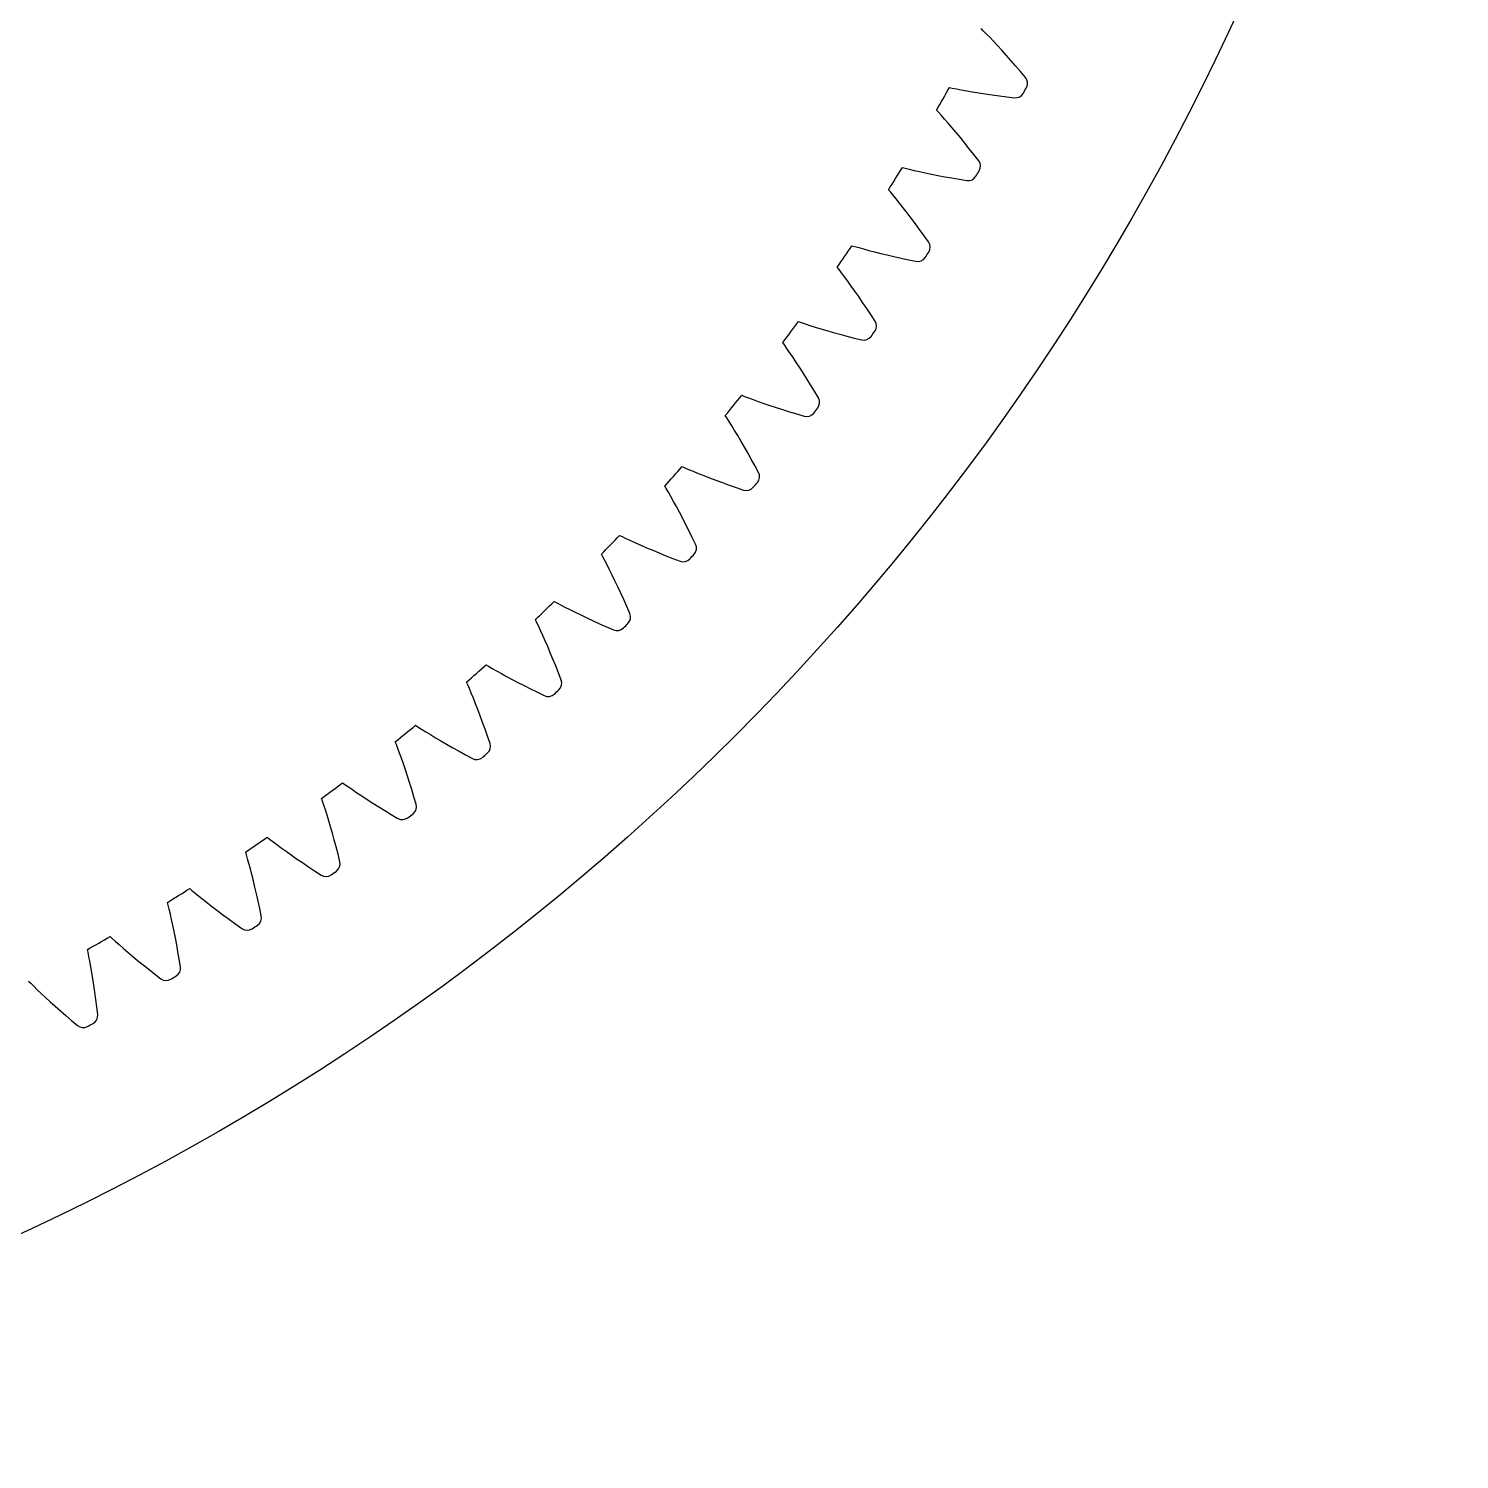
# Model space of a CAD drawing. Header units: millimetres. Extents: x -82 to 82, y -82 to 82.
# Drawn here: x 34.71 to 82.43, y -82.43 to -34.71 of the extents above; entities that cross this region are included whole.
import ezdxf

# ---------------------------------------------------------------- set-up
doc = ezdxf.new("R2010")
doc.units = ezdxf.units.MM

msp = doc.modelspace()

# ---------------------------------------------------------------- linework, layer by layer
at = {"layer": 'fixed_ring'}
for p, q in [((66.55149, -34.779548), (66.48414, -34.711081)), ((66.649612, -34.880317), (66.55149, -34.779548)), ((66.763737, -34.999046), (66.649612, -34.880317)), ((66.889396, -35.131671), (66.763737, -34.999046)), ((67.024148, -35.276106), (66.889396, -35.131671)), ((67.166397, -35.43107), (67.024148, -35.276106)), ((67.314999, -35.595697), (67.166397, -35.43107)), ((67.469074, -35.769365), (67.314999, -35.595697)), ((67.627925, -35.951607), (67.469074, -35.769365)), ((67.790975, -36.142061), (67.627925, -35.951607)), ((67.958089, -36.339783), (67.790975, -36.142061)), ((65.422331, -36.673132), (65.516487, -36.692067)), ((65.516487, -36.692067), (65.654515, -36.719095)), ((65.654515, -36.719095), (65.816331, -36.749699)), ((65.816331, -36.749699), (65.996089, -36.782357)), ((65.996089, -36.782357), (66.190707, -36.816169)), ((66.190707, -36.816169), (66.398241, -36.850498)), ((66.398241, -36.850498), (66.617339, -36.884859)), ((66.617339, -36.884859), (66.846999, -36.918859)), ((66.846999, -36.918859), (67.086449, -36.952167)), ((67.086449, -36.952167), (67.335071, -36.984498)), ((67.335071, -36.984498), (67.592, -37.016256)), ((65.057375, -37.500076), (64.992912, -37.428885)), ((65.151248, -37.604815), (65.057375, -37.500076)), ((65.260369, -37.728158), (65.151248, -37.604815)), ((65.380441, -37.865863), (65.260369, -37.728158)), ((65.509109, -38.015743), (65.380441, -37.865863)), ((65.644833, -38.176453), (65.509109, -38.015743)), ((65.786504, -38.34708), (65.644833, -38.176453)), ((65.933271, -38.526967), (65.786504, -38.34708)), ((66.084456, -38.715618), (65.933271, -38.526967)), ((66.239496, -38.912647), (66.084456, -38.715618)), ((66.398295, -39.117106), (66.239496, -38.912647)), ((63.850929, -39.34538), (63.944221, -39.36819)), ((63.944221, -39.36819), (64.081014, -39.400899)), ((64.081014, -39.400899), (64.241427, -39.438164)), ((64.241427, -39.438164), (64.419683, -39.478223)), ((64.419683, -39.478223), (64.612737, -39.520048)), ((64.612737, -39.520048), (64.818675, -39.562924)), ((64.818675, -39.562924), (65.036165, -39.606311)), ((65.036165, -39.606311), (65.264225, -39.649772)), ((65.264225, -39.649772), (65.502094, -39.692947)), ((65.502094, -39.692947), (65.749167, -39.735525)), ((65.749167, -39.735525), (66.004564, -39.777873)), ((63.452111, -40.156537), (63.390645, -40.082742)), ((63.541576, -40.265065), (63.452111, -40.156537)), ((63.645506, -40.392812), (63.541576, -40.265065)), ((63.759784, -40.535361), (63.645506, -40.392812)), ((63.882148, -40.69043), (63.759784, -40.535361)), ((64.011116, -40.856612), (63.882148, -40.69043)), ((64.145614, -41.032948), (64.011116, -40.856612)), ((64.284823, -41.218746), (64.145614, -41.032948)), ((64.428082, -41.413484), (64.284823, -41.218746)), ((64.574847, -41.616752), (64.428082, -41.413484)), ((62.170438, -41.950408), (62.262708, -41.977054)), ((62.262708, -41.977054), (62.398032, -42.015388)), ((64.725062, -41.827599), (64.574847, -41.616752)), ((62.398032, -42.015388), (62.556769, -42.059249)), ((62.556769, -42.059249), (62.733216, -42.106641)), ((62.733216, -42.106641), (62.924378, -42.156408)), ((62.924378, -42.156408), (63.128368, -42.207758)), ((63.128368, -42.207758), (63.343879, -42.260095)), ((63.343879, -42.260095), (63.569948, -42.312944)), ((63.569948, -42.312944), (63.805829, -42.365912)), ((63.805829, -42.365912), (64.050932, -42.418664)), ((64.050932, -42.418664), (64.30436, -42.47153)), ((61.73844, -42.74439), (61.680075, -42.668118)), ((61.823343, -42.856523), (61.73844, -42.74439)), ((61.921906, -42.988456), (61.823343, -42.856523)), ((62.030195, -43.135606), (61.921906, -42.988456)), ((62.146047, -43.295599), (62.030195, -43.135606)), ((62.268036, -43.466968), (62.146047, -43.295599)), ((62.395133, -43.648712), (62.268036, -43.466968)), ((62.526544, -43.840104), (62.395133, -43.648712)), ((62.661633, -44.040595), (62.526544, -43.840104)), ((62.799873, -44.249755), (62.661633, -44.040595)), ((62.941247, -44.466629), (62.799873, -44.249755)), ((60.383729, -44.483763), (60.47482, -44.5142)), ((60.47482, -44.5142), (60.608445, -44.558094)), ((60.608445, -44.558094), (60.765233, -44.608477)), ((60.765233, -44.608477), (60.939571, -44.66312)), ((60.939571, -44.66312), (61.128512, -44.720744)), ((61.128512, -44.720744), (61.330206, -44.780481)), ((61.330206, -44.780481), (61.543371, -44.841679)), ((61.543371, -44.841679), (61.767062, -44.903825)), ((59.919289, -45.259215), (59.864127, -45.180597)), ((59.999486, -45.374761), (59.919289, -45.259215)), ((61.767062, -44.903825), (62.000554, -44.966495)), ((62.000554, -44.966495), (62.243267, -45.029331)), ((62.243267, -45.029331), (62.494294, -45.092625)), ((60.092513, -45.510654), (59.999486, -45.374761)), ((60.194629, -45.662154), (60.092513, -45.510654)), ((60.303769, -45.826798), (60.194629, -45.662154)), ((60.418573, -46.003062), (60.303769, -45.826798)), ((60.538051, -46.189902), (60.418573, -46.003062)), ((60.66144, -46.386562), (60.538051, -46.189902)), ((60.788129, -46.592465), (60.66144, -46.386562)), ((60.917607, -46.807158), (60.788129, -46.592465)), ((58.493857, -46.94112), (58.583611, -46.975294)), ((58.583611, -46.975294), (58.715308, -47.024673)), ((58.715308, -47.024673), (58.86988, -47.081493)), ((58.86988, -47.081493), (59.041812, -47.143293)), ((59.041812, -47.143293), (59.22821, -47.208676)), ((59.22821, -47.208676), (59.427263, -47.276697)), ((61.049897, -47.029689), (60.917607, -46.807158)), ((57.997768, -47.696716), (57.945901, -47.615885)), ((58.073121, -47.815477), (57.997768, -47.696716)), ((59.427263, -47.276697), (59.637717, -47.346652)), ((59.637717, -47.346652), (59.858649, -47.417988)), ((59.858649, -47.417988), (60.089351, -47.490254)), ((60.089351, -47.490254), (60.32926, -47.563066)), ((60.32926, -47.563066), (60.577457, -47.63668)), ((58.160452, -47.955099), (58.073121, -47.815477)), ((58.256221, -48.110688), (58.160452, -47.955099)), ((58.358464, -48.279702), (58.256221, -48.110688)), ((58.465886, -48.46056), (58.358464, -48.279702)), ((58.57754, -48.652178), (58.465886, -48.46056)), ((58.692697, -48.853769), (58.57754, -48.652178)), ((58.810768, -49.064731), (58.692697, -48.853769)), ((58.931264, -49.284592), (58.810768, -49.064731)), ((56.504048, -49.318278), (56.592314, -49.356132)), ((56.592314, -49.356132), (56.721858, -49.410911)), ((56.721858, -49.410911), (56.87395, -49.47407)), ((56.87395, -49.47407), (57.04318, -49.542923)), ((57.04318, -49.542923), (57.226718, -49.615953)), ((57.226718, -49.615953), (57.42279, -49.692141)), ((59.054245, -49.5124), (58.931264, -49.284592)), ((55.977158, -50.052728), (55.928676, -49.969822)), ((56.047539, -50.174501), (55.977158, -50.052728)), ((57.42279, -49.692141), (57.630172, -49.770733)), ((57.630172, -49.770733), (57.847968, -49.851139)), ((57.847968, -49.851139), (58.075486, -49.932877)), ((58.075486, -49.932877), (58.312182, -50.015541)), ((58.312182, -50.015541), (58.557125, -50.099349)), ((56.129026, -50.317613), (56.047539, -50.174501)), ((56.218283, -50.477027), (56.129026, -50.317613)), ((56.313455, -50.650122), (56.218283, -50.477027)), ((56.41331, -50.835264), (56.313455, -50.650122)), ((56.516951, -51.031333), (56.41331, -50.835264)), ((56.623679, -51.23751), (56.516951, -51.031333)), ((56.732931, -51.453171), (56.623679, -51.23751)), ((56.844238, -51.677824), (56.732931, -51.453171)), ((54.417704, -51.611176), (54.50433, -51.652646)), ((54.50433, -51.652646), (54.631499, -51.712731)), ((54.631499, -51.712731), (54.780851, -51.782122)), ((54.780851, -51.782122), (54.947091, -51.857909)), ((54.947091, -51.857909), (55.127454, -51.938462)), ((55.127454, -51.938462), (55.32021, -52.022687)), ((56.9577, -51.91052), (56.844238, -51.677824)), ((53.860912, -52.323225), (53.815898, -52.238387)), ((53.926201, -52.447803), (53.860912, -52.323225)), ((54.001704, -52.59416), (53.926201, -52.447803)), ((55.32021, -52.022687), (55.524168, -52.109782)), ((55.524168, -52.109782), (55.738455, -52.19912)), ((55.738455, -52.19912), (55.962401, -52.29019)), ((55.962401, -52.29019), (56.195478, -52.382565)), ((56.195478, -52.382565), (56.436749, -52.476424)), ((54.084297, -52.757127), (54.001704, -52.59416)), ((54.172234, -52.934007), (54.084297, -52.757127)), ((54.264354, -53.123117), (54.172234, -52.934007)), ((54.359803, -53.323302), (54.264354, -53.123117)), ((54.45792, -53.533713), (54.359803, -53.323302)), ((52.238387, -53.815898), (52.323225, -53.860912)), ((52.323225, -53.860912), (52.447803, -53.926201)), ((54.558166, -53.753705), (54.45792, -53.533713)), ((54.660094, -53.982765), (54.558166, -53.753705)), ((52.447803, -53.926201), (52.59416, -54.001704)), ((52.59416, -54.001704), (52.757127, -54.084297)), ((52.757127, -54.084297), (52.934007, -54.172234)), ((52.934007, -54.172234), (53.123117, -54.264354)), ((53.123117, -54.264354), (53.323302, -54.359803)), ((53.323302, -54.359803), (53.533713, -54.45792)), ((54.763843, -54.219951), (54.660094, -53.982765)), ((51.652646, -54.50433), (51.611176, -54.417704)), ((51.712731, -54.631499), (51.652646, -54.50433)), ((51.782122, -54.780851), (51.712731, -54.631499)), ((51.857909, -54.947091), (51.782122, -54.780851)), ((53.533713, -54.45792), (53.753705, -54.558166)), ((53.753705, -54.558166), (53.982765, -54.660094)), ((53.982765, -54.660094), (54.219951, -54.763843)), ((51.938462, -55.127454), (51.857909, -54.947091)), ((52.022687, -55.32021), (51.938462, -55.127454)), ((52.109782, -55.524168), (52.022687, -55.32021)), ((52.19912, -55.738455), (52.109782, -55.524168)), ((52.29019, -55.962401), (52.19912, -55.738455)), ((49.969822, -55.928676), (50.052728, -55.977158)), ((50.052728, -55.977158), (50.174501, -56.047539)), ((50.174501, -56.047539), (50.317613, -56.129026)), ((50.317613, -56.129026), (50.477027, -56.218283)), ((50.477027, -56.218283), (50.650122, -56.313455)), ((52.382565, -56.195478), (52.29019, -55.962401)), ((52.476424, -56.436749), (52.382565, -56.195478)), ((49.356132, -56.592314), (49.318278, -56.504048)), ((49.410911, -56.721858), (49.356132, -56.592314)), ((49.47407, -56.87395), (49.410911, -56.721858)), ((50.650122, -56.313455), (50.835264, -56.41331)), ((50.835264, -56.41331), (51.031333, -56.516951)), ((51.031333, -56.516951), (51.23751, -56.623679)), ((51.23751, -56.623679), (51.453171, -56.732931)), ((51.453171, -56.732931), (51.677824, -56.844238)), ((49.542923, -57.04318), (49.47407, -56.87395)), ((49.615953, -57.226718), (49.542923, -57.04318)), ((49.692141, -57.42279), (49.615953, -57.226718)), ((51.677824, -56.844238), (51.91052, -56.9577)), ((49.770733, -57.630172), (49.692141, -57.42279)), ((49.851139, -57.847968), (49.770733, -57.630172)), ((47.615885, -57.945901), (47.696716, -57.997768)), ((47.696716, -57.997768), (47.815477, -58.073121)), ((47.815477, -58.073121), (47.955099, -58.160452)), ((47.955099, -58.160452), (48.110688, -58.256221)), ((49.932877, -58.075486), (49.851139, -57.847968)), ((50.015541, -58.312182), (49.932877, -58.075486)), ((46.975294, -58.583611), (46.94112, -58.493857)), ((47.024673, -58.715308), (46.975294, -58.583611)), ((48.110688, -58.256221), (48.279702, -58.358464)), ((48.279702, -58.358464), (48.46056, -58.465886)), ((48.46056, -58.465886), (48.652178, -58.57754)), ((48.652178, -58.57754), (48.853769, -58.692697)), ((50.099349, -58.557125), (50.015541, -58.312182)), ((47.081493, -58.86988), (47.024673, -58.715308)), ((47.143293, -59.041812), (47.081493, -58.86988)), ((47.208676, -59.22821), (47.143293, -59.041812)), ((48.853769, -58.692697), (49.064731, -58.810768)), ((49.064731, -58.810768), (49.284592, -58.931264)), ((49.284592, -58.931264), (49.5124, -59.054245)), ((47.276697, -59.427263), (47.208676, -59.22821)), ((47.346652, -59.637717), (47.276697, -59.427263)), ((47.417988, -59.858649), (47.346652, -59.637717)), ((45.180597, -59.864127), (45.259215, -59.919289)), ((45.259215, -59.919289), (45.374761, -59.999486)), ((45.374761, -59.999486), (45.510654, -60.092513)), ((45.510654, -60.092513), (45.662154, -60.194629)), ((47.490254, -60.089351), (47.417988, -59.858649)), ((47.563066, -60.32926), (47.490254, -60.089351)), ((44.5142, -60.47482), (44.483763, -60.383729)), ((44.558094, -60.608445), (44.5142, -60.47482)), ((45.662154, -60.194629), (45.826798, -60.303769)), ((45.826798, -60.303769), (46.003062, -60.418573)), ((46.003062, -60.418573), (46.189902, -60.538051)), ((46.189902, -60.538051), (46.386562, -60.66144)), ((47.63668, -60.577457), (47.563066, -60.32926)), ((44.608477, -60.765233), (44.558094, -60.608445)), ((44.66312, -60.939571), (44.608477, -60.765233)), ((44.720744, -61.128512), (44.66312, -60.939571)), ((46.386562, -60.66144), (46.592465, -60.788129)), ((46.592465, -60.788129), (46.807158, -60.917607)), ((46.807158, -60.917607), (47.029689, -61.049897)), ((44.780481, -61.330206), (44.720744, -61.128512)), ((44.841679, -61.543371), (44.780481, -61.330206)), ((44.903825, -61.767062), (44.841679, -61.543371)), ((42.668118, -61.680075), (42.74439, -61.73844)), ((42.74439, -61.73844), (42.856523, -61.823343)), ((42.856523, -61.823343), (42.988456, -61.921906)), ((42.988456, -61.921906), (43.135606, -62.030195)), ((43.135606, -62.030195), (43.295599, -62.146047)), ((44.966495, -62.000554), (44.903825, -61.767062)), ((45.029331, -62.243267), (44.966495, -62.000554)), ((41.977054, -62.262708), (41.950408, -62.170438)), ((42.015388, -62.398032), (41.977054, -62.262708)), ((42.059249, -62.556769), (42.015388, -62.398032)), ((43.295599, -62.146047), (43.466968, -62.268036)), ((43.466968, -62.268036), (43.648712, -62.395133)), ((43.648712, -62.395133), (43.840104, -62.526544)), ((45.092625, -62.494294), (45.029331, -62.243267)), ((42.106641, -62.733216), (42.059249, -62.556769)), ((42.156408, -62.924378), (42.106641, -62.733216)), ((42.207758, -63.128368), (42.156408, -62.924378)), ((43.840104, -62.526544), (44.040595, -62.661633)), ((44.040595, -62.661633), (44.249755, -62.799873)), ((44.249755, -62.799873), (44.466629, -62.941247)), ((40.082742, -63.390645), (40.156537, -63.452111)), ((40.156537, -63.452111), (40.265065, -63.541576)), ((42.260095, -63.343879), (42.207758, -63.128368)), ((42.312944, -63.569948), (42.260095, -63.343879)), ((39.36819, -63.944221), (39.34538, -63.850929)), ((40.265065, -63.541576), (40.392812, -63.645506)), ((40.392812, -63.645506), (40.535361, -63.759784)), ((40.535361, -63.759784), (40.69043, -63.882148)), ((40.69043, -63.882148), (40.856612, -64.011116)), ((42.365912, -63.805829), (42.312944, -63.569948)), ((42.418664, -64.050932), (42.365912, -63.805829)), ((39.400899, -64.081014), (39.36819, -63.944221)), ((39.438164, -64.241427), (39.400899, -64.081014)), ((39.478223, -64.419683), (39.438164, -64.241427)), ((40.856612, -64.011116), (41.032948, -64.145614)), ((41.032948, -64.145614), (41.218746, -64.284823)), ((41.218746, -64.284823), (41.413484, -64.428082)), ((42.47153, -64.30436), (42.418664, -64.050932)), ((39.520048, -64.612737), (39.478223, -64.419683)), ((39.562924, -64.818675), (39.520048, -64.612737)), ((39.606311, -65.036165), (39.562924, -64.818675)), ((41.413484, -64.428082), (41.616752, -64.574847)), ((41.616752, -64.574847), (41.827599, -64.725062)), ((37.428885, -64.992912), (37.500076, -65.057375)), ((37.500076, -65.057375), (37.604815, -65.151248)), ((37.604815, -65.151248), (37.728158, -65.260369)), ((37.728158, -65.260369), (37.865863, -65.380441)), ((39.649772, -65.264225), (39.606311, -65.036165)), ((39.692947, -65.502094), (39.649772, -65.264225)), ((36.692067, -65.516487), (36.673132, -65.422331)), ((36.719095, -65.654515), (36.692067, -65.516487)), ((36.749699, -65.816331), (36.719095, -65.654515)), ((36.782357, -65.996089), (36.749699, -65.816331)), ((37.865863, -65.380441), (38.015743, -65.509109)), ((38.015743, -65.509109), (38.176453, -65.644833)), ((38.176453, -65.644833), (38.34708, -65.786504)), ((38.34708, -65.786504), (38.526967, -65.933271)), ((39.735525, -65.749167), (39.692947, -65.502094)), ((39.777873, -66.004564), (39.735525, -65.749167)), ((36.816169, -66.190707), (36.782357, -65.996089)), ((36.850498, -66.398241), (36.816169, -66.190707)), ((38.526967, -65.933271), (38.715618, -66.084456)), ((38.715618, -66.084456), (38.912647, -66.239496)), ((38.912647, -66.239496), (39.117106, -66.398295)), ((34.711081, -66.48414), (34.779548, -66.55149)), ((34.779548, -66.55149), (34.880317, -66.649612)), ((34.880317, -66.649612), (34.999046, -66.763737)), ((34.999046, -66.763737), (35.131671, -66.889396)), ((36.884859, -66.617339), (36.850498, -66.398241)), ((36.918859, -66.846999), (36.884859, -66.617339)), ((35.131671, -66.889396), (35.276106, -67.024148)), ((35.276106, -67.024148), (35.43107, -67.166397)), ((35.43107, -67.166397), (35.595697, -67.314999)), ((36.952167, -67.086449), (36.918859, -66.846999)), ((36.984498, -67.335071), (36.952167, -67.086449)), ((35.595697, -67.314999), (35.769365, -67.469074)), ((35.769365, -67.469074), (35.951607, -67.627925)), ((35.951607, -67.627925), (36.142061, -67.790975)), ((37.016256, -67.592), (36.984498, -67.335071)), ((36.142061, -67.790975), (36.339783, -67.958089))]:
    msp.add_line(p, q, dxfattribs=at)
for centre, radius, start, end in [((0, 0), 75, 330.062713, 330.726761), ((0, 0), 77.25, 331.499434, 331.658461), ((67.726266, -36.530199), 0.3, 331.658461, 39.399159), ((67.624614, -36.718035), 0.3, 263.758735, 331.499434), ((66.158802, -39.297779), 0.3, 329.29004, 37.030738), ((0, 0), 75, 327.694292, 328.35834), ((0, 0), 77.25, 329.131013, 329.29004), ((66.049475, -39.481254), 0.3, 261.390314, 329.131013), ((0, 0), 75, 325.325871, 325.989919), ((64.478306, -41.99822), 0.3, 326.921619, 34.662317), ((64.361491, -42.17702), 0.3, 259.021893, 326.762592), ((0, 0), 77.25, 326.762592, 326.921619), ((0, 0), 75, 322.95745, 323.621498), ((0, 0), 77.25, 324.394171, 324.553197), ((62.687651, -44.626908), 0.3, 324.553197, 32.293896), ((62.563546, -44.800728), 0.3, 256.653472, 324.394171), ((0, 0), 75, 320.589029, 321.253076), ((60.789895, -47.179351), 0.3, 322.184776, 29.925475), ((60.658713, -47.347894), 0.3, 254.285051, 322.02575), ((0, 0), 77.25, 322.02575, 322.184776), ((0, 0), 75, 318.220608, 318.884655), ((58.78828, -49.65119), 0.3, 319.816355, 27.557054), ((58.650245, -49.814167), 0.3, 251.91663, 319.657329), ((0, 0), 77.25, 319.657329, 319.816355), ((0, 0), 75, 315.852187, 316.516234), ((56.686226, -52.0382), 0.3, 317.447934, 25.188633), ((56.541574, -52.195334), 0.3, 249.548209, 317.288908), ((0, 0), 77.25, 317.288908, 317.447934), ((0, 0), 75, 313.483766, 314.147813), ((54.487325, -54.336303), 0.3, 315.079513, 22.820212), ((54.336303, -54.487325), 0.3, 247.179788, 314.920487), ((0, 0), 77.25, 314.920487, 315.079513), ((0, 0), 75, 311.115345, 311.779392), ((0, 0), 77.25, 312.552066, 312.711092), ((52.195334, -56.541574), 0.3, 312.711092, 20.451791), ((52.0382, -56.686226), 0.3, 244.811367, 312.552066), ((0, 0), 75, 308.746924, 309.410971), ((49.814167, -58.650245), 0.3, 310.342671, 18.08337), ((49.65119, -58.78828), 0.3, 242.442946, 310.183645), ((0, 0), 77.25, 310.183645, 310.342671), ((0, 0), 75, 306.378502, 307.04255), ((47.347894, -60.658713), 0.3, 307.97425, 15.714949), ((47.179351, -60.789895), 0.3, 240.074525, 307.815224), ((0, 0), 77.25, 307.815224, 307.97425), ((0, 0), 75, 304.010081, 304.674129), ((44.800728, -62.563546), 0.3, 305.605829, 13.346528), ((44.626908, -62.687651), 0.3, 237.706104, 305.446803), ((0, 0), 77.25, 305.446803, 305.605829), ((0, 0), 75, 301.64166, 302.305708), ((42.17702, -64.361491), 0.3, 303.237408, 10.978107), ((41.99822, -64.478306), 0.3, 235.337683, 303.078381), ((0, 0), 77.25, 303.078381, 303.237408), ((0, 0), 75, 299.273239, 299.937287), ((0, 0), 77.25, 300.70996, 300.868987), ((39.481254, -66.049475), 0.3, 300.868987, 8.609686), ((39.297779, -66.158802), 0.3, 232.969262, 300.70996), ((36.718035, -67.624614), 0.3, 298.500566, 6.241265), ((36.530199, -67.726266), 0.3, 230.600841, 298.341539), ((0, 0), 77.25, 298.341539, 298.500566)]:
    msp.add_arc(centre, radius, start, end, dxfattribs=at)
at = {"layer": 'outer'}
msp.add_circle((0, 0), 82.428227, dxfattribs=at)

doc.saveas('drawing.dxf')
